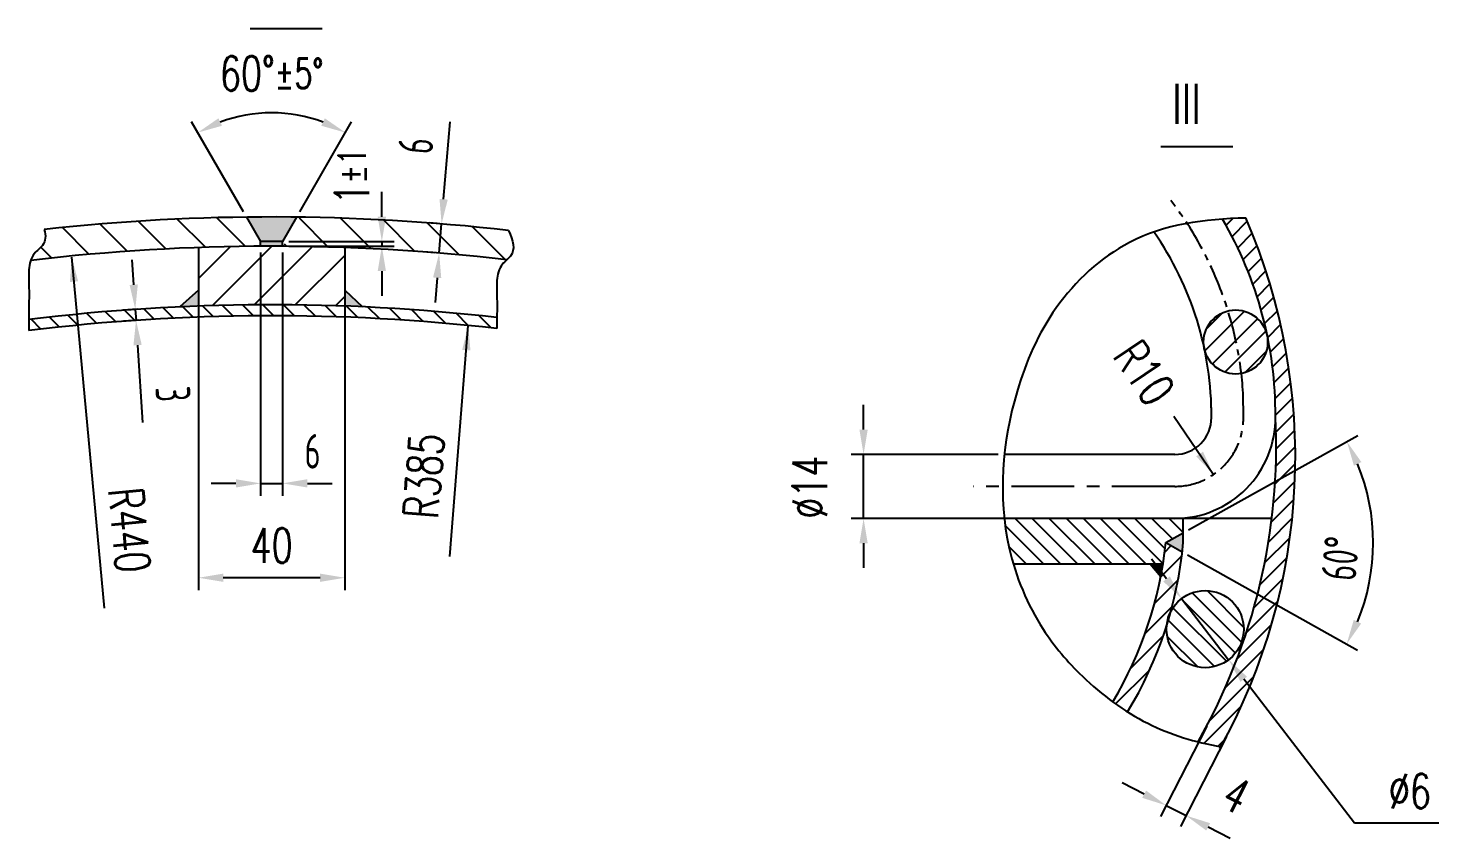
# Model space of a CAD drawing. Extents: x -7976 to 5804, y -7723 to 1555.
# Drawn here: x -5596 to -4164, y -922 to -112 of the extents above; entities that cross this region are included whole.
import ezdxf

# ---------------------------------------------------------------- set-up
doc = ezdxf.new("R2010")
doc.units = 0
doc.linetypes.add('CENTER', pattern=[50.800000000000004, 31.75, -6.35, 6.35, -6.35])
doc.layers.get('0').update_dxf_attribs({"linetype": 'CONTINUOUS'})
doc.layers.get('DEFPOINTS').update_dxf_attribs({"linetype": 'CONTINUOUS'})
doc.layers.add('LAYER2', color=3, linetype='CONTINUOUS')
doc.layers.add('LAYER3', color=1, linetype='CENTER')
doc.styles.get("Standard").update_dxf_attribs({"font": 'isocp.shx', "width": 0.7070000000000001, "bigfont": 'hztxt.shx'})
doc.dimstyles.get("Standard").update_dxf_attribs({"dimscale": 10, "dimtxt": 3.5, "dimasz": 2.5, "dimexe": 1.25, "dimexo": 0.625, "dimgap": 1.5, "dimtad": 1, "dimdec": 0, "dimdsep": 46, "dimtxsty": 'Standard', "dimcen": 2.5, "dimadec": 0, "dimazin": 0, "dimtfac": 1, "dimtdec": 4, "dimtmove": 0, "dimatfit": 3, "dimfxl": 1, "dimtolj": 1, "dimtzin": 0, "dimarcsym": 0})
pattern_1 = [(315, (-3769.961140755538, 722.2265403757401), (8.634861654874188, 8.634861654874184), [])]

# ---------------------------------------------------------------- blocks, each defined once
blk = doc.blocks.new('*D47')
at = {"color": 0, "linetype": 'ByBlock'}
for p, q in [((-5149.390679371766, -220.1546932555756), (-5142.942230663587, -142.0872312732035)), ((-5156.010450512525, -244.693035223255), (-5163.906268637521, -244.0408329241763)), ((-5153.880319437984, -274.5080456734163), (-5151.44869491693, -245.0698406967581)), ((-5158.44207503358, -274.1312401999132), (-5166.337893158576, -273.4790379008345)), ((-5155.938334983148, -299.4231931145988), (-5157.996350528312, -324.3383405557813))]:
    blk.add_line(p, q, dxfattribs=at)
for points in [[(-5153.543203945296, -219.8116906647149), (-5145.238154798236, -220.4976958464362), (-5151.44869491693, -245.0698406967581)], [(-5160.090859556678, -299.0801905237382), (-5151.785810409618, -299.7661957054594), (-5153.880319437984, -274.5080456734163)]]:
    blk.add_solid(points, dxfattribs=at)
at = {"layer": 'DEFPOINTS', "color": 0, "linetype": 'ByBlock'}
for p in [(-5151.44869491693, -245.0698406967581), (-5149.781663652229, -245.207539109546), (-5152.213288173284, -274.6457440862042)]:
    blk.add_point(p, dxfattribs=at)
at = {"color": 0, "linetype": 'ByBlock', "insert": (-5177.527138918632, -165.9879683350856), "char_height": 35, "attachment_point": 5, "rotation": 85.27803231325306}
blk.add_mtext('\\A1;6', dxfattribs=at)
blk = doc.blocks.new('*D48')
at = {"color": 0, "linetype": 'ByBlock'}
for p, q in [((-5462.248562921366, -306.4150862477911), (-5463.849488007942, -281.4663981286299)), ((-5458.370681788585, -331.2176650389591), (-5473.121981894372, -332.1642369102397)), ((-5457.661348827148, -342.2718530056034), (-5472.412648932936, -343.2184248768841)), ((-5460.647637834792, -331.3637743669523), (-5459.938304873355, -342.4179623335966)), ((-5458.33737978678, -367.3666504527578), (-5453.321147848846, -445.539206559463))]:
    blk.add_line(p, q, dxfattribs=at)
for points in [[(-5458.09044823484, -306.1482654000286), (-5466.406677607893, -306.6819070955535), (-5460.647637834792, -331.3637743669523)], [(-5454.179265100253, -367.0998296049954), (-5462.495494473307, -367.6334713005203), (-5459.938304873355, -342.4179623335966)]]:
    blk.add_solid(points, dxfattribs=at)
at = {"layer": 'DEFPOINTS', "color": 0, "linetype": 'ByBlock'}
for p in [(-5459.938304873355, -342.4179623335966), (-5452.133509758794, -330.8174337673154), (-5451.424176797357, -341.8716217339597)]:
    blk.add_point(p, dxfattribs=at)
at = {"color": 0, "linetype": 'ByBlock', "insert": (-5422.595506719616, -416.8460699531437), "char_height": 35, "attachment_point": 5, "rotation": 273.6715623052073}
blk.add_mtext('\\A1;3', dxfattribs=at)
blk = doc.blocks.new('*D58')
at = {"color": 0, "linetype": 'ByBlock'}
blk.add_line((-5180.0639343252, -566.5914342682214), (-5161.274838645151, -333.1797857557603), dxfattribs=at)
blk.add_solid([(-5167.434024100538, -357.764853289474), (-5159.127559740664, -358.4335043812907), (-5161.274838645151, -333.1797857557603)], dxfattribs=at)
at = {"layer": 'DEFPOINTS', "color": 0, "linetype": 'ByBlock'}
for p in [(-5161.274838645151, -333.1797857557603), (-5323.034910777443, -2342.67964369648)]:
    blk.add_point(p, dxfattribs=at)
at = {"color": 0, "linetype": 'ByBlock', "insert": (-5206.106959956449, -485.0722835913334), "char_height": 35, "attachment_point": 5, "rotation": 85.39774635937798}
blk.add_mtext('\\A1;\\Ftxt.shx,hzfs.shx;R385', dxfattribs=at)
blk = doc.blocks.new('*D59')
at = {"color": 0, "linetype": 'ByBlock'}
blk.add_line((-5484.9989487156, -601.7174362185947), (-5517.988262732062, -247.113107477352), dxfattribs=at)
blk.add_solid([(-5511.523727153463, -271.6196553954931), (-5519.821231104136, -272.3915832632471), (-5517.988262732062, -247.113107477352)], dxfattribs=at)
at = {"layer": 'DEFPOINTS', "color": 0, "linetype": 'ByBlock'}
for p in [(-5517.988262732062, -247.113107477352), (-5323.034910777443, -2342.67964369648)]:
    blk.add_point(p, dxfattribs=at)
at = {"color": 0, "linetype": 'ByBlock', "insert": (-5459.701823297926, -522.7847563856988), "char_height": 35, "attachment_point": 5, "rotation": 275.31500458826304}
blk.add_mtext('\\A1;\\Ftxt.shx,hzfs.shx;R440', dxfattribs=at)
blk = doc.blocks.new('*D60')
at = {"color": 0, "linetype": 'ByBlock'}
for p, q in [((-5351.408215721676, -232.8030531204288), (-5403.81951659069, -142.0240171245312)), ((-5294.66160583321, -232.8030531204287), (-5242.250304964197, -142.0240171245301))]:
    blk.add_line(p, q, dxfattribs=at)
blk.add_arc((-5323.034910777443, -281.9470588624799), 149.0692116264775, 69.6202189438858, 110.379781056115, dxfattribs=at)
for points in [[(-5373.173547338941, -145.9792695062879), (-5376.720377622457, -138.4384181362912), (-5397.569516590689, -152.8493346718364)], [(-5269.34944393243, -138.4384181362905), (-5272.896274215947, -145.9792695062873), (-5248.500304964198, -152.8493346718354)]]:
    blk.add_solid(points, dxfattribs=at)
at = {"layer": 'DEFPOINTS', "color": 0, "linetype": 'ByBlock'}
for p in [(-5297.149313832258, -135.1425435173076), (-5348.283215721676, -238.2157118940813), (-5297.78660583321, -238.2157118940813), (-5334.111833854366, -262.7612653017195), (-5311.95798770052, -262.7612653017195)]:
    blk.add_point(p, dxfattribs=at)
at = {"color": 0, "linetype": 'ByBlock', "insert": (-5323.034910777443, -93.12566510457867), "char_height": 35, "attachment_point": 5}
blk.add_mtext('\\A1;\\Ftxt.shx,hzfs.shx;60°\\H30;±5°', dxfattribs=at)
blk = doc.blocks.new('*D61')
at = {"color": 0, "linetype": 'ByBlock'}
for p, q in [((-5334.111833854366, -273.8822855714798), (-5334.111833854366, -519.5310155939133)), ((-5311.95798770052, -273.8822855714798), (-5311.95798770052, -519.5310155939133)), ((-5359.111833854366, -507.0310155939133), (-5384.111833854366, -507.0310155939133)), ((-5334.111833854366, -507.0310155939133), (-5311.95798770052, -507.0310155939133)), ((-5334.111833854366, -507.0310155939133), (-5311.95798770052, -507.0310155939133)), ((-5286.95798770052, -507.0310155939133), (-5261.95798770052, -507.0310155939133))]:
    blk.add_line(p, q, dxfattribs=at)
for points in [[(-5359.111833854366, -502.8643489272466), (-5359.111833854366, -511.1976822605799), (-5334.111833854366, -507.0310155939133)], [(-5286.95798770052, -502.8643489272466), (-5286.95798770052, -511.1976822605799), (-5311.95798770052, -507.0310155939133)]]:
    blk.add_solid(points, dxfattribs=at)
at = {"layer": 'DEFPOINTS', "color": 0, "linetype": 'ByBlock'}
for p in [(-5334.111833854366, -267.6322855714798), (-5311.95798770052, -267.6322855714798), (-5311.95798770052, -507.0310155939133)]:
    blk.add_point(p, dxfattribs=at)
at = {"color": 0, "linetype": 'ByBlock', "insert": (-5281.681814518366, -474.6278065032838), "char_height": 35, "attachment_point": 5}
blk.add_mtext('\\A1;6', dxfattribs=at)
blk = doc.blocks.new('*D62')
at = {"color": 0, "linetype": 'ByBlock'}
for p, q in [((-5396.881064623598, -318.1453613992871), (-5396.881064623598, -614.8346149355184)), ((-5249.18875693129, -318.1453613992871), (-5249.18875693129, -614.8346149355184)), ((-5274.18875693129, -602.3346149355184), (-5371.881064623598, -602.3346149355184))]:
    blk.add_line(p, q, dxfattribs=at)
for points in [[(-5371.881064623598, -598.1679482688518), (-5371.881064623598, -606.501281602185), (-5396.881064623598, -602.3346149355184)], [(-5274.18875693129, -598.1679482688518), (-5274.18875693129, -606.501281602185), (-5249.18875693129, -602.3346149355184)]]:
    blk.add_solid(points, dxfattribs=at)
at = {"layer": 'DEFPOINTS', "color": 0, "linetype": 'ByBlock'}
for p in [(-5396.881064623598, -311.8953613992871), (-5249.18875693129, -311.8953613992871), (-5396.881064623598, -602.3346149355184)]:
    blk.add_point(p, dxfattribs=at)
at = {"color": 0, "linetype": 'ByBlock', "insert": (-5323.034910777444, -569.8346149355184), "char_height": 35, "attachment_point": 5}
blk.add_mtext('\\A1;\\Ftxt.shx,hzfs.shx;40', dxfattribs=at)
blk = doc.blocks.new('*D63')
at = {"color": 0, "linetype": 'ByBlock'}
for p, q in [((-5211.763359080382, -237.7612653017195), (-5211.763359080382, -212.7612653017195)), ((-5305.70798770052, -262.7612653017195), (-5199.263359080382, -262.7612653017195)), ((-5305.70798770052, -267.6322855714798), (-5199.263359080382, -267.6322855714798)), ((-5211.763359080382, -262.7612653017195), (-5211.763359080382, -267.6322855714798)), ((-5211.763359080382, -262.7612653017195), (-5211.763359080382, -267.6322855714798)), ((-5211.763359080382, -292.6322855714798), (-5211.763359080382, -317.6322855714798))]:
    blk.add_line(p, q, dxfattribs=at)
for points in [[(-5215.930025747049, -237.7612653017195), (-5207.596692413715, -237.7612653017195), (-5211.763359080382, -262.7612653017195)], [(-5215.930025747049, -292.6322855714798), (-5207.596692413715, -292.6322855714798), (-5211.763359080382, -267.6322855714798)]]:
    blk.add_solid(points, dxfattribs=at)
at = {"layer": 'DEFPOINTS', "color": 0, "linetype": 'ByBlock'}
for p in [(-5311.95798770052, -262.7612653017195), (-5311.95798770052, -267.6322855714798), (-5211.763359080382, -267.6322855714798)]:
    blk.add_point(p, dxfattribs=at)
at = {"color": 0, "linetype": 'ByBlock', "insert": (-5241.948594171587, -196.9101842735744), "char_height": 35, "attachment_point": 5, "rotation": 90}
blk.add_mtext('\\A1;\\Ftxt.shx,hzfs.shx;1\\H28;±1', dxfattribs=at)
blk = doc.blocks.new('*D70')
at = {"color": 0, "linetype": 'ByBlock'}
for p, q in [((-4707.542968318453, -350.6078671984551), (-4707.542968318453, -325.6078671984551)), ((-4571.574780730633, -375.6078671984551), (-4720.042968318453, -375.6078671984551)), ((-4707.542968318453, -440.2232518138435), (-4707.542968318453, -375.6078671984551)), ((-4707.542968318453, -440.2232518138435), (-4707.542968318453, -375.6078671984551)), ((-4503.063618209346, -440.2232518138435), (-4720.042968318453, -440.2232518138435)), ((-4707.542968318453, -465.2232518138435), (-4707.542968318453, -490.2232518138435))]:
    blk.add_line(p, q, dxfattribs=at)
for points in [[(-4711.70963498512, -350.6078671984551), (-4703.376301651786, -350.6078671984551), (-4707.542968318453, -375.6078671984551)], [(-4711.70963498512, -465.2232518138435), (-4703.376301651786, -465.2232518138435), (-4707.542968318453, -440.2232518138435)]]:
    blk.add_solid(points, dxfattribs=at)
at = {"layer": 'DEFPOINTS', "color": 0, "linetype": 'ByBlock'}
for p in [(-4707.542968318453, -375.6078671984551), (-4565.324780730633, -375.6078671984551), (-4496.813618209346, -440.2232518138435)]:
    blk.add_point(p, dxfattribs=at)
at = {"color": 0, "linetype": 'ByBlock', "insert": (-4761.827540580183, -408.6588506212265), "char_height": 35, "attachment_point": 5, "rotation": 90}
blk.add_mtext('\\A1;\\Ftxt.shx,hzfs.shx;∅14', dxfattribs=at)
blk = doc.blocks.new('*D71')
at = {"color": 0, "linetype": 'ByBlock'}
for p, q in [((-4452.388193300026, -522.0242888209252), (-4498.9510595097, -613.155037179268)), ((-4432.291140199222, -532.2927921702205), (-4478.854006408897, -623.4235405285633)), ((-4515.525989897342, -590.6490005969447), (-4537.788348840383, -579.2741434861427)), ((-4493.2636309543, -602.0238577077469), (-4473.166577853496, -612.2923610570422)), ((-4493.2636309543, -602.0238577077469), (-4473.166577853496, -612.2923610570422)), ((-4450.904218910455, -623.6672181678441), (-4428.641859967413, -635.0420752786463))]:
    blk.add_line(p, q, dxfattribs=at)
for points in [[(-4513.630180378875, -586.9386074397711), (-4517.421799415808, -594.3593937541184), (-4493.2636309543, -602.0238577077469)], [(-4449.008409391988, -619.9568250106706), (-4452.800028428921, -627.3776113250179), (-4473.166577853496, -612.2923610570422)]]:
    blk.add_solid(points, dxfattribs=at)
at = {"layer": 'DEFPOINTS', "color": 0, "linetype": 'ByBlock'}
for p in [(-4449.544479022326, -516.4586990851651), (-4429.447425921522, -526.7272024344604), (-4473.166577853496, -612.2923610570422)]:
    blk.add_point(p, dxfattribs=at)
at = {"color": 0, "linetype": 'ByBlock', "insert": (-4422.629712098263, -591.5132507618173), "char_height": 35, "attachment_point": 5, "rotation": 332.9354335202189}
blk.add_mtext('\\A1;\\Ftxt.shx,hzfs.shx;4', dxfattribs=at)
blk = doc.blocks.new('*D72')
at = {"color": 0, "linetype": 'ByBlock'}
for p, q in [((-4401.715470451771, -501.3409226049221), (-4416.958713461731, -481.5256874930365)), ((-4386.472227441811, -521.1561577168077), (-4339.004791355872, -582.8607704154776)), ((-4211.924057712193, -748.0575473542867), (-4323.761548345912, -602.6760055273633)), ((-4126.924057712193, -748.0575473542865), (-4211.924057712193, -748.0575473542867))]:
    blk.add_line(p, q, dxfattribs=at)
for points in [[(-4398.412931266456, -498.8003821032621), (-4405.018009637085, -503.881463106582), (-4386.472227441811, -521.1561577168077)], [(-4320.459009160598, -600.1354650257033), (-4327.064087531227, -605.2165460290233), (-4339.004791355872, -582.8607704154776)]]:
    blk.add_solid(points, dxfattribs=at)
at = {"layer": 'DEFPOINTS', "color": 0, "linetype": 'ByBlock'}
for p in [(-4386.472227441811, -521.1561577168077), (-4339.004791355872, -582.8607704154776)]:
    blk.add_point(p, dxfattribs=at)
at = {"color": 0, "linetype": 'ByBlock', "insert": (-4156.090724378859, -715.5575473542865), "char_height": 35, "attachment_point": 5}
blk.add_mtext('\\A1;\\Ftxt.shx,hzfs.shx;∅6', dxfattribs=at)
blk = doc.blocks.new('*D73')
at = {"color": 0, "linetype": 'ByBlock'}
for p, q in [((-4470.698459956207, -323.8419613926365), (-4299.954021546627, -228.5382931525143)), ((-4471.633694559996, -348.9566408241451), (-4300.186245633406, -445.1354534579982))]:
    blk.add_line(p, q, dxfattribs=at)
blk.add_arc((-4493.60816829455, -336.6293720005179), 209.2782899185378, 337.5569146435942, 22.3202263590241, dxfattribs=at)
for points in [[(-4303.762989842176, -258.9589150648777), (-4296.256822973186, -255.3392599184147), (-4310.86887184707, -234.6305868846751)], [(-4296.431586451088, -418.3424761821709), (-4303.929974464482, -414.7067339408902), (-4311.088007181627, -439.0197691017128)]]:
    blk.add_solid(points, dxfattribs=at)
at = {"layer": 'DEFPOINTS', "color": 0, "linetype": 'ByBlock'}
for p in [(-4287.310742385033, -301.433140748646), (-4476.155885106428, -326.8881082587168), (-4493.60816829455, -336.6293720005178), (-4493.60816829455, -336.6293720005178), (-4477.084575334107, -345.8987986460024)]:
    blk.add_point(p, dxfattribs=at)
at = {"color": 0, "linetype": 'ByBlock', "insert": (-4317.550983572847, -352.5802808896955), "char_height": 35, "attachment_point": 5, "rotation": 84.82309472318184}
blk.add_mtext('\\A1;60°', dxfattribs=at)
blk = doc.blocks.new('*D79')
at = {"color": 0, "linetype": 'ByBlock'}
blk.add_line((-4485.699217437415, -208.9366442729286), (-4445.497791181129, -267.8765036559967), dxfattribs=at)
blk.add_solid([(-4456.142635805156, -244.8754516356773), (-4463.027039453691, -249.5711337851087), (-4445.497791181129, -267.8765036559967)], dxfattribs=at)
at = {"layer": 'DEFPOINTS', "color": 0, "linetype": 'ByBlock'}
for p in [(-4484.508073653329, -210.6829964220167), (-4445.497791181129, -267.8765036559967)]:
    blk.add_point(p, dxfattribs=at)
at = {"color": 0, "linetype": 'ByBlock', "insert": (-4515.516799086305, -165.2206811047345), "char_height": 35, "attachment_point": 5, "rotation": 304.2969350960435}
blk.add_mtext('\\A1;\\Ftxt.shx,hzfs.shx;R10', dxfattribs=at)

msp = doc.modelspace()

# ---------------------------------------------------------------- hatches: boundary and pattern name
at = {"layer": 'LAYER2'}
h = msp.add_hatch(dxfattribs=at)
h.set_pattern_fill('ANSI31', color=256, scale=9.230769230769232, angle=-90.00000000000001, style=0)
h.set_pattern_definition([(315, (-3871.532184661678, -6769.339067335341), (20.72366797169804, 20.72366797169804), [])])
edge = h.paths.add_edge_path()
edge.add_spline(control_points=[(-5112.878275843854, -345.2825363601123), (-5111.600308614858, -344.1263947451625), (-5103.659503329652, -336.6999519057845), (-5106.619792627049, -325.7257642675777), (-5111.324152193527, -315.728452035014)], knot_values=[11.8953959570497, 11.8953959570497, 11.8953959570497, 11.8953959570497, 17.41331450373807, 47.66055650282649, 47.66055650282649, 47.66055650282649, 47.66055650282649], degree=3, periodic=0)
edge.add_arc((-5350.479616012861, -2406.711613441417), 2104.615384615384, 83.47516844753825, 89.23661509935872)
edge.add_line((-5322.43943423913, -302.2830293916149), (-5339.402692935939, -331.6642553164193))
edge.add_arc((-5350.479616012857, -2406.711613441417), 2075.076923076922, 83.42507346245827, 89.69414919061649, ccw=False)
edge = h.paths.add_edge_path()
edge.add_line((-5361.556539089785, -331.6642553164211), (-5378.519797786595, -302.2830293916149))
edge.add_arc((-5350.479616012857, -2406.711613441417), 2104.615384615385, 90.76338490064148, 96.26038869838256)
edge.add_spline(control_points=[(-5579.981846346918, -314.646929108867), (-5578.265682884642, -320.8207010901151), (-5578.397000862929, -329.8874761914558), (-5589.936447996503, -337.6103936411946), (-5592.833064093023, -343.4298736682986), (-5593.662638460381, -345.9335433233791)], knot_values=[22.08120718480228, 22.08120718480228, 22.08120718480228, 22.08120718480228, 42.14263795613812, 54.62648623491683, 63.08978637693164, 63.08978637693164, 63.08978637693164, 63.08978637693164], degree=3, periodic=0)
edge.add_arc((-5350.479616012871, -2406.711613441419), 2075.076923076922, 90.30585080938351, 96.73008935700659, ccw=False)
h = msp.add_hatch(color=256, dxfattribs=at)
h.paths.add_polyline_path([(-5339.40269293594, -326.793235046659), (-5325.231311068628, -302.2476816390194, 0.005998533894514962), (-5375.727920957096, -302.247681639019), (-5361.556539089785, -326.793235046659)])
h.paths.add_polyline_path([(-5339.402692935939, -331.6642553164179), (-5339.402692935939, -326.793235046659), (-5361.556539089785, -326.793235046659), (-5361.556539089785, -331.6642553164179, -0.002669058159799222)])
h = msp.add_hatch(dxfattribs=at)
h.set_pattern_fill('ANSI31', color=256, scale=3.846153846153846, angle=-90.00000000000001, style=0)
h.set_pattern_definition([(44.99999999999999, (-3102.103065975698, 3547.645740209227), (8.634861654874184, -8.634861654874188), [])])
edge = h.paths.add_edge_path()
edge.add_arc((-4942.003389515045, -533.2520901916132), 605.5965188414752, -16.6440151999804, 2.7897580702746154, ccw=False)
edge.add_arc((-4381.665379396801, -703.9501650975444), 20.07628869161088, -25.984431364234183, -7.900617710261599, ccw=False)
edge.add_arc((-4942.003389515045, -533.2520901916132), 605.5965188414752, -29.5630463618686, -17.241033874514187, ccw=False)
edge.add_spline(control_points=[(-4415.247469248143, -832.0418893760616), (-4407.637212982944, -833.9852137146518), (-4399.923031990524, -835.6360206160452), (-4392.120642927088, -837.038547829211)], knot_values=[177.919967381409, 177.919967381409, 177.919967381409, 177.919967381409, 183.0996219628025, 183.0996219628025, 183.0996219628025, 183.0996219628025], degree=3, periodic=0)
edge.add_arc((-4924.800932434017, -544.4275615713786), 607.7577478798336, -28.78079405062103, 23.38753832645891)
edge.add_spline(control_points=[(-4366.975963971487, -303.1791736643427), (-4374.929540581042, -303.3460711976459), (-4382.825320531105, -303.6728860179237), (-4390.641587718257, -304.2197043026945)], knot_values=[13.3514074434897, 13.3514074434897, 13.3514074434897, 13.3514074434897, 18.36796977359135, 18.36796977359135, 18.36796977359135, 18.36796977359135], degree=3, periodic=0)
edge.add_arc((-4727.280682638097, -501.453810054908), 390.1630078573878, -0.34115928649117677, 30.36569033088591, ccw=False)
h = msp.add_hatch(dxfattribs=at)
h.set_pattern_fill('ANSI31', color=256, scale=9.230769230769232, angle=-1.272221872585407e-14, style=0)
h.set_pattern_definition([(44.99999999999999, (-3871.532184661678, -6769.339067335341), (-20.72366797169803, 20.72366797169805), [])])
h.paths.add_polyline_path([(-5424.325769859017, -332.9490951552657), (-5424.325769859017, -392.0645610865561, -0.01832116602792347), (-5276.633462166709, -392.0645610865558), (-5276.633462166709, -332.9490951552657, 0.01779923154169884)])
h = msp.add_hatch(color=256, dxfattribs=at)
h.paths.add_polyline_path([(-5276.633462166709, -392.0645610865558, -0.002207168506143314), (-5258.849937972015, -392.7950307344445), (-5276.63346216671, -375.9273311442255)])
h.paths.add_polyline_path([(-5443.147266741835, -392.8425247198159, -0.002336020697811763), (-5424.325769859017, -392.0645610865558), (-5424.325769859017, -375.9273311442267)])
h = msp.add_hatch(dxfattribs=at)
h.set_pattern_fill('ANSI31', color=256, scale=4.615384615384616, angle=-90.00000000000001, style=0)
h.set_pattern_definition([(315, (-3871.532184661678, -6769.339067335341), (10.36183398584902, 10.36183398584902), [])])
edge = h.paths.add_edge_path()
edge.add_spline(control_points=[(-5122.992232976142, -414.7362032172332), (-5123.000592551368, -411.0213508996298), (-5123.008549456361, -407.3064197432905), (-5122.995285891606, -403.5873338348613)], knot_values=[113.738131199344, 113.738131199344, 113.738131199344, 113.738131199344, 125.8167205708517, 125.8167205708517, 125.8167205708517, 125.8167205708517], degree=3, periodic=0)
edge.add_arc((-5350.479616012863, -2406.711613441419), 2016.000000000003, 83.5209765654699, 96.97903870275456)
edge.add_spline(control_points=[(-5595.436152606319, -405.6488220277798), (-5595.435217027245, -406.0856353461224), (-5595.427596304341, -409.8044205882697), (-5595.425358090039, -413.5242596708422), (-5595.425675323924, -416.8076025889641)], knot_values=[127.7467142709484, 127.7467142709484, 127.7467142709484, 127.7467142709484, 129.1669528803713, 139.8376155029752, 139.8376155029752, 139.8376155029752, 139.8376155029752], degree=3, periodic=0)
edge.add_arc((-5350.479616012863, -2406.711613441418), 2004.923076923077, 83.4849384012523, 97.01748869443941, ccw=False)
h = msp.add_hatch(dxfattribs=at)
h.set_pattern_fill('ANSI31', color=256, scale=4.615384615384616, angle=-1.272221872585407e-14, style=0)
h.set_pattern_definition([(44.99999999999999, (-2969.252503152456, -6002.84384236653), (-10.36183398584902, 10.36183398584903), [])])
h.paths.add_polyline_path([(-4376.58269184144, -460.6267466477739, -0.4069104094892607), (-4409.594586501031, -429.8599798844843, 6.744076467910972e-05), (-4409.631089474223, -428.4423032420809, -0.406910409489078), (-4378.246281689182, -396.0174213397922, -0.003054806512461312)])
h.paths.add_polyline_path([(-4376.582691841441, -460.6267466477739, 0.003054806512461308), (-4378.24628168918, -396.0174213397922, -0.007199513620351724), (-4377.315802271452, -396.0040226468145, -0.4002754213922218), (-4345.037225475615, -426.7747656571337, -6.703007984777894e-05), (-4345.000498853328, -428.2011282247704, -0.4086525852714547)])
h = msp.add_hatch(dxfattribs=at)
h.set_pattern_fill('ANSI31', color=256, scale=3.846153846153846, angle=-90.00000000000001, style=0)
h.set_pattern_definition(pattern_1)
edge = h.paths.add_edge_path()
edge.add_spline(control_points=[(-4610.840316369278, -606.4481187020638), (-4609.75064254777, -616.577727745268), (-4607.21317348946, -632.0885606463694), (-4603.258689874423, -647.3026623571182), (-4601.697104163588, -652.6019648559012)], knot_values=[109.1696784978851, 109.1696784978851, 109.1696784978851, 109.1696784978851, 115.7473673328699, 119.3140417771743, 119.3140417771743, 119.3140417771743, 119.3140417771743], degree=3, periodic=0)
edge.add_line((-4601.697104163588, -652.6019648559013), (-4450.66367177314, -652.6019648559013))
edge.add_arc((-4839.020599585339, -589.6219099344901), 393.4305411348154, 350.7885054244597, 353.9839751242756)
edge.add_line((-4447.756829458433, -630.8560327420985), (-4430.304546270311, -621.1147690002991))
edge.add_line((-4430.304546270311, -621.1147690002991), (-4430.304546270311, -606.4481187020638))
edge.add_line((-4430.304546270311, -606.4481187020638), (-4610.840316369279, -606.4481187020638))
for points in [[(-4431.233236497988, -640.1254593875835, 0.005880224930915867), (-4430.304546270311, -630.860682479471), (-4430.304546270311, -621.1147690002989), (-4447.756829458433, -630.856032742098)], [(-4452.95861785124, -665.4093558419338, 0.008268467633042394), (-4450.663671773141, -652.6019648559013), (-4463.700888945017, -652.6019648559013)]]:
    msp.add_hatch(color=256, dxfattribs=at).paths.add_polyline_path(points)
h = msp.add_hatch(dxfattribs=at)
h.set_pattern_fill('ANSI31', color=256, scale=4.615384615384616, angle=-1.272221872585407e-14, style=0)
h.set_pattern_definition([(44.99999999999999, (-3769.961140755538, 722.2265403757401), (-10.36183398584902, 10.36183398584903), [])])
edge = h.paths.add_edge_path()
edge.add_arc((-4408.104791716531, -718.2333309543628), 38.924981428596, 153.252779651398, 174.0418375552476, ccw=False)
edge.add_arc((-4824.650786564442, -596.0108178214512), 395.8831523326029, 344.6638008385408, 353.6020433802833)
edge.add_line((-4431.233236497988, -640.1254593875832), (-4447.756829458432, -630.8560327420987))
edge.add_arc((-4839.020599585338, -589.6219099344781), 393.4305411348155, 329.09952248438225, 353.9839751242738, ccw=False)
edge.add_spline(control_points=[(-4501.433343278615, -791.6675361601738), (-4496.552108695279, -795.2354437238406), (-4491.564454321444, -798.6339273472079), (-4486.4819992066, -801.839245298622)], knot_values=[156.9585082320885, 156.9585082320885, 156.9585082320885, 156.9585082320885, 160.8618976141053, 160.8618976141053, 160.8618976141053, 160.8618976141053], degree=3, periodic=0)
edge.add_arc((-4824.650786564443, -596.0108178214525), 395.8831523326029, 328.672969065161, 342.6308163681094)
h = msp.add_hatch(dxfattribs=at)
h.set_pattern_fill('ANSI31', color=256, scale=3.846153846153846, angle=-90.00000000000001, style=0)
h.set_pattern_definition(pattern_1)
h.paths.add_polyline_path([(-4442.864830434083, -700.7149438262393, -0.008870800836132002), (-4446.81949873065, -714.1928309819009, 0.02600324649235125), (-4447.029773145126, -718.2333309543629, 1.000000084871585), (-4369.179810287935, -718.2333309543629, 0.7901264118976599)])

# ---------------------------------------------------------------- linework, layer by layer
for p, q in [((-5372.129733348274, -111.6426896418947), (-5299.508338302955, -111.6426896418947)), ((-4452.76240054876, -230.9499015925786), (-4380.141005503441, -230.9499015925786)), ((-5375.727920957095, -302.2476816390208), (-5361.556539089785, -326.793235046659)), ((-5325.231311068629, -302.2476816390208), (-5339.402692935939, -326.793235046659)), ((-5424.325769859017, -332.9490951552643), (-5424.325769859017, -392.0645610865558)), ((-5276.633462166709, -332.9490951552643), (-5276.633462166709, -392.0645610865558)), ((-4438.656734817212, -541.8327340866754), (-4610.691063048323, -541.8327340866754)), ((-4340.846600446493, -606.4481187020638), (-4610.840316369278, -606.4481187020638)), ((-4450.663671773141, -652.6019648559013), (-4601.697104163625, -652.6019648559013))]:
    msp.add_line(p, q)
for centre, radius in [((-4377.315802271452, -428.3195430212328), 32.31552037441766), ((-4408.104791716531, -718.2333309543629), 38.924981428596)]:
    msp.add_circle(centre, radius)
for centre, radius, start, end in [((-5350.479616012861, -2406.711613441417), 2104.615384615385, 83.47516844753822, 96.26038869838246), ((-4924.800932434016, -544.4275615713786), 607.7577478798337, 331.0251453956649, 23.40168234137783), ((-4727.280682638097, -501.453810054908), 390.163007857388, 359.6588407135093, 30.36569033088591), ((-4726.508590426921, -502.5639352239268), 324.7783924727726, 359.6588407135093, 34.79502787403374), ((-5350.479616012861, -2406.711613441417), 2075.076923076923, 83.4250734624582, 96.73008935700732), ((-5350.479616012861, -2406.711613441417), 2016, 83.5209765654699, 96.9790387027546), ((-5350.479616012861, -2406.711613441417), 2004.923076923077, 83.48493840125232, 97.01748869443945), ((-9658.41670605876, -563.1413012222274), 5257.007854179613, 0.6391652210440385, 0.76826281576336), ((-4438.656734817212, -504.9096571635984), 101.5384615384615, 269.9999999999991, 0.6391652210432879), ((-4438.656734817212, -504.9096571635984), 101.5384615384615, 269.9999999999991, 0.6391652210432879), ((-4438.656734817212, -504.9096571635984), 36.92307692307693, 269.9999999999991, 0.6391652210432879), ((-4942.003389515044, -533.2520901916123), 605.596518841475, 330.4369536381313, 2.78975807027479), ((-4839.020599585338, -589.6219099344817), 393.4305411348155, 329.0995224843827, 353.9839751242743), ((-4824.650786564443, -596.0108178214514), 395.8831523326028, 328.6729690651608, 354.9496761325568)]:
    msp.add_arc(centre, radius, start, end)
for p, q in [((-5339.402692935939, -326.793235046659), (-5361.556539089785, -326.793235046659)), ((-5361.556539089785, -331.6642553164193), (-5361.556539089785, -326.793235046659)), ((-5339.402692935939, -331.6642553164193), (-5339.402692935939, -326.793235046659)), ((-5424.325769859017, -375.9273311442266), (-5443.147266741836, -392.8425247198165)), ((-5276.633462166709, -375.9273311442266), (-5258.849937972015, -392.7950307344445)), ((-4430.304546270311, -630.8606824794706), (-4430.304546270311, -606.4481187020638)), ((-4447.756829458433, -630.8560327420983), (-4430.304546270311, -621.114769000299)), ((-4447.756829458433, -630.8560327420983), (-4431.233236497989, -640.1254593875829)), ((-4452.958617851241, -665.4093558419327), (-4463.700888945016, -652.6019648559013))]:
    msp.add_line(p, q, dxfattribs=at)
for points, knots in [([(-5579.981846346918, -314.646929108867), (-5578.265682884642, -320.8207010901151), (-5578.397000862929, -329.8874761914558), (-5592.792989205869, -339.5221691098413), (-5596.356764755959, -356.1284875696638), (-5595.216372438388, -373.4066649006372), (-5595.487091979421, -390.6675664496479), (-5595.430602674204, -404.8079320464585), (-5595.425358090039, -413.5242596708422), (-5595.425675323924, -416.8076025889641)], [22.08120718480228, 22.08120718480228, 22.08120718480228, 22.08120718480228, 42.14263795613812, 54.62648623491683, 73.24128627496427, 93.84548221172733, 111.5062135060025, 129.1669528803713, 139.8376155029752, 139.8376155029752, 139.8376155029752, 139.8376155029752]), ([(-4366.975963971487, -303.1791736643427), (-4408.832962716901, -304.0574992510592), (-4481.797484045405, -313.677045622203), (-4563.299057526933, -388.9669195470169), (-4610.354888878436, -496.9401098213029), (-4620.105635858134, -615.6259038299168), (-4579.580921764201, -713.0139158997445), (-4529.381782899698, -772.1986441047211), (-4468.325677607087, -817.4758458457827), (-4417.944376465201, -832.3965735905176), (-4392.120642927088, -837.038547829211)], [13.3514074434897, 13.3514074434897, 13.3514074434897, 13.3514074434897, 39.75188781418171, 61.20228254080814, 81.40360166845382, 115.7473673328699, 134.9626679619186, 148.3536462258299, 165.9564086928834, 183.0996219628025, 183.0996219628025, 183.0996219628025, 183.0996219628025]), ([(-5111.324152193527, -315.728452035014), (-5106.619792627049, -325.7257642675777), (-5103.082931970328, -338.8373789098296), (-5120.345116423709, -350.3903089585974), (-5123.9088919738, -366.9966274184198), (-5122.768499656229, -384.2748047493933), (-5123.023001717735, -400.5016903702799), (-5123.002137258558, -410.3349094319392), (-5122.992232976142, -414.7362032172332)], [11.8953959570497, 11.8953959570497, 11.8953959570497, 11.8953959570497, 42.14263795613812, 54.62648623491683, 73.24128627496427, 93.84548221172733, 111.5062135060025, 125.8167205708517, 125.8167205708517, 125.8167205708517, 125.8167205708517])]:
    msp.add_open_spline(points, degree=3, knots=knots, dxfattribs=at)
at = {"layer": 'LAYER3', "ltscale": 2}
msp.add_line((-4438.656734817213, -574.1404263943632), (-4642.452357497769, -574.1404263943632), dxfattribs=at)
at = {"layer": 'LAYER3'}
for centre, radius, start, end in [((-4726.508590426921, -502.5639352239268), 357.4707001650803, 3.6321487475135, 37.41401024292611), ((-4438.656734817212, -504.9096571635984), 69.23076923076924, 269.9999999999991, 0.6391652210432879)]:
    msp.add_arc(centre, radius, start, end, dxfattribs=at)
at = {"layer": 'LAYER3', "ltscale": 2}
msp.add_arc((-9658.41670605876, -563.1413012222274), 5289.315546487305, 0.6391652210440258, 0.901542256731115, dxfattribs=at)

# ---------------------------------------------------------------- texts
at = {"layer": 'LAYER2', "insert": (-4443.182186019895, -189.5247567346763), "char_height": 46.15384615384615, "attachment_point": 4}
msp.add_mtext('\\Ftxt.shx,hzfs.shx;Ⅲ', dxfattribs=at)

# ---------------------------------------------------------------- dimensions: what is measured, and where the dimension line sits
at = {"layer": 'LAYER2'}
for base, line1, line2, text, override, picture, middle, set_off in [((-5324.594019067677, -199.1745132622471), ((-5375.727920957095, -302.2476816390208), (-5361.556539089785, -326.793235046659)), ((-5325.231311068629, -302.2476816390208), (-5339.402692935939, -326.793235046659)), '\\Ftxt.shx,hzfs.shx;60%%d\\H30;%%p5%%d', {"dimtih": 1, "dimtoh": 1, "dimazin": 2, "dimtmove": 2}, '*D60', (-5350.479616012862, -157.1576348495182), (-27.44470523541895, -64.03196974493949)), ((-4241.459403548916, -595.6598014902264), ((-4447.756829458433, -630.8560327420983), (-4431.233236497989, -640.1254593875829)), ((-4447.756829458433, -630.8560327420983), (-4430.304546270311, -621.1147690002972)), '60%%d', {"dimazin": 2}, '*D73', (-4239.332217118259, -649.7394540972421), (45.85133883611707, -294.2266607415804))]:
    dim = msp.add_angular_dim_2l(base=base, line1=line1, line2=line2, text=text, dimstyle='Standard', override=override, dxfattribs=at)
    dim.commit()
    dim.dimension.update_dxf_attribs({"geometry": picture, "text_midpoint": middle, "dimtype": 162, "insert": set_off})
for base, p1, p2, angle, text, override, picture, middle, dimtype, set_off in [((-5239.208064315801, -331.6642553164193), (-5339.402692935939, -326.793235046659), (-5339.402692935939, -331.6642553164193), 270, '\\Ftxt.shx,hzfs.shx;1\\H28;%%p1', {"dimlfac": 0.2, "dimtmove": 2}, '*D63', (-5269.393299407006, -260.9421540185139), 160, (-27.44470523541895, -64.03196974493949)), ((-4752.909250636142, -541.8327340866754), (-4542.179900527035, -606.4481187020638), (-4610.691063048323, -541.8327340866754), 270, '\\Ftxt.shx,hzfs.shx;%%c14', {"dimtad": 0, "dimlfac": 0.2, "dimtmove": 2}, '*D70', (-4807.193822897872, -574.8837175094468), 160, (-45.36628231768918, -166.2248668882203)), ((-4427.315239017379, -906.5190217986226), (-4403.693140186208, -810.6853598267453), (-4383.596087085405, -820.9538631760406), 332.93543352021896, '\\Ftxt.shx,hzfs.shx;4', {"dimtmove": 2}, '*D71', (-4376.778373262146, -885.7399115033977), 161, (45.85133883611707, -294.2266607415804))]:
    dim = msp.add_linear_dim(base=base, p1=p1, p2=p2, angle=angle, text=text, dimstyle='Standard', override=override, dxfattribs=at)
    dim.commit()
    dim.dimension.update_dxf_attribs({"geometry": picture, "text_midpoint": middle, "dimtype": dimtype, "insert": set_off})
dim = msp.add_aligned_dim(p1=(-5179.657993408703, -338.6777138311436), p2=(-5177.226368887648, -309.2395088544854), distance=1.6727086089242194, text='6', dimstyle='Standard', dxfattribs=at)
dim.commit()
dim.dimension.update_dxf_attribs({"geometry": '*D47', "text_midpoint": (-5204.971844154051, -230.0199380800251), "insert": (-27.44470523541895, -64.03196974493949)})
for center, mpoint, text, picture, middle, set_off in [((-5357.320308573059, -2438.080753085291), (-5552.273660527679, -342.5142168661636), '\\Ftxt.shx,hzfs.shx;R440', '*D59', (-5526.347486501166, -621.1963844587511), (-34.28539779561652, -95.40110938881162)), ((-5313.688463937881, -2421.144065066124), (-5151.92839180559, -411.6442071254047), '\\Ftxt.shx,hzfs.shx;R385', '*D58', (-5164.36530211338, -566.1444442190628), (9.346446839561395, -78.46442136964436))]:
    dim = msp.add_radius_dim(center=center, mpoint=mpoint, text=text, dimstyle='Standard', dxfattribs=at)
    dim.commit()
    dim.dimension.update_dxf_attribs({"geometry": picture, "text_midpoint": middle, "dimtype": 164, "insert": set_off})
dim = msp.add_linear_dim(base=(-5339.402692935939, -571.0629853388527), p1=(-5361.556539089785, -331.6642553164193), p2=(-5339.402692935939, -331.6642553164193), text='6', dimstyle='Standard', override={"dimlfac": 0.2, "dimtmove": 2}, dxfattribs=at)
dim.commit()
dim.dimension.update_dxf_attribs({"geometry": '*D61', "text_midpoint": (-5309.126519753785, -538.6597762482234), "dimtype": 160, "insert": (-27.44470523541895, -64.03196974493949)})
dim = msp.add_linear_dim(base=(-5487.383010108774, -406.4499320785361), p1=(-5479.578214994212, -394.8494035122549), p2=(-5478.868882032776, -405.9035914788992), angle=273.6715623052073, text='3', dimstyle='Standard', dxfattribs=at)
dim.commit()
dim.dimension.update_dxf_attribs({"geometry": '*D48', "text_midpoint": (-5482.473506509944, -482.9592423106305), "dimtype": 161, "insert": (-27.44470523541895, -64.03196974493949)})
dim = msp.add_linear_dim(base=(-5424.325769859017, -666.3665846804579), p1=(-5276.633462166709, -375.9273311442266), p2=(-5424.325769859017, -375.9273311442266), text='\\Ftxt.shx,hzfs.shx;40', dimstyle='Standard', override={"dimlfac": 0.2, "dimtmove": 2}, dxfattribs=at)
dim.commit()
dim.dimension.update_dxf_attribs({"geometry": '*D62', "text_midpoint": (-5350.479616012863, -633.8665846804579), "insert": (-27.44470523541895, -64.03196974493949)})
dim = msp.add_radius_dim(center=(-4438.656734817212, -504.9096571635971), mpoint=(-4399.646452345012, -562.1031643975771), text='\\Ftxt.shx,hzfs.shx;R10', dimstyle='Standard', override={"dimtmove": 1}, dxfattribs=at)
dim.commit()
dim.dimension.update_dxf_attribs({"geometry": '*D79', "text_midpoint": (-4469.665460250188, -459.4473418463149), "dimtype": 164, "insert": (45.85133883611707, -294.2266607415804)})
dim = msp.add_diameter_dim_2p(p1=(-4431.8385097595, -687.381024605028), p2=(-4384.371073673561, -749.0856373036979), text='\\Ftxt.shx,hzfs.shx;%%c6', dimstyle='Standard', override={"dimtoh": 1}, dxfattribs=at)
dim.commit()
dim.dimension.update_dxf_attribs({"geometry": '*D72', "text_midpoint": (-4201.457006696548, -914.2824142425068), "dimtype": 163, "insert": (-45.36628231768918, -166.2248668882203)})

doc.saveas('drawing.dxf')
